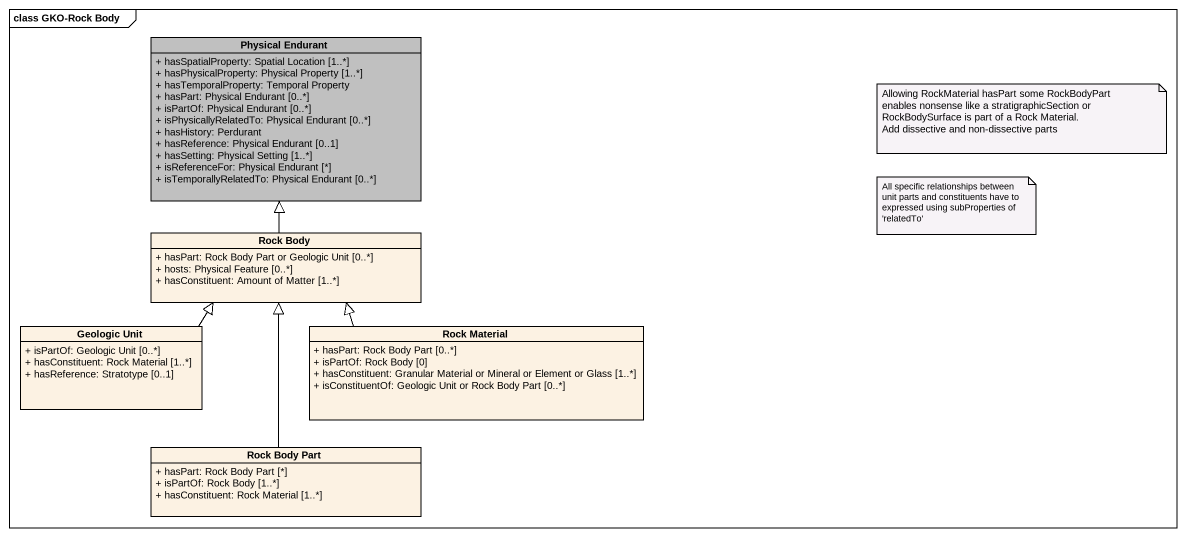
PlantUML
@startuml
mainframe class GKO-Rock Body
hide circle
hide empty members
skinparam classAttributeIconSize 0
class "Physical Endurant" as Physical_Endurant #C0C0C0 {
  + hasSpatialProperty: Spatial Location [1..*]
  + hasPhysicalProperty: Physical Property [1..*]
  + hasTemporalProperty: Temporal Property
  + hasPart: Physical Endurant [0..*]
  + isPartOf: Physical Endurant [0..*]
  + isPhysicallyRelatedTo: Physical Endurant [0..*]
  + hasHistory: Perdurant
  + hasReference: Physical Endurant [0..1]
  + hasSetting: Physical Setting [1..*]
  + isReferenceFor: Physical Endurant [*]
  + isTemporallyRelatedTo: Physical Endurant [0..*]
}
class "Rock Body" as Rock_Body {
  + hasPart: Rock Body Part or Geologic Unit [0..*]
  + hosts: Physical Feature [0..*]
  + hasConstituent: Amount of Matter [1..*]
}
class "Geologic Unit" as Geologic_Unit {
  + isPartOf: Geologic Unit [0..*]
  + hasConstituent: Rock Material [1..*]
  + hasReference: Stratotype [0..1]
}
class "Rock Material" as Rock_Material {
  + hasPart: Rock Body Part [0..*]
  + isPartOf: Rock Body [0]
  + hasConstituent: Granular Material or Mineral or Element or Glass [1..*]
  + isConstituentOf: Geologic Unit or Rock Body Part [0..*]
}
class "Rock Body Part" as Rock_Body_Part {
  + hasPart: Rock Body Part [*]
  + isPartOf: Rock Body [1..*]
  + hasConstituent: Rock Material [1..*]
}
Rock_Body -up-|> Physical_Endurant
Geologic_Unit -right-|> Rock_Body
Rock_Material -left-|> Rock_Body
Rock_Body_Part -up-|> Rock_Body
note as N1
  Allowing RockMaterial hasPart some RockBodyPart enables nonsense like a stratigraphicSection or RockBodySurface is part of a Rock Material.
  Add dissective and non-dissective parts
end note
note as N2
  All specific relationships between unit parts and constituents have to expressed using subProperties of 'relatedTo'
end note
@enduml
